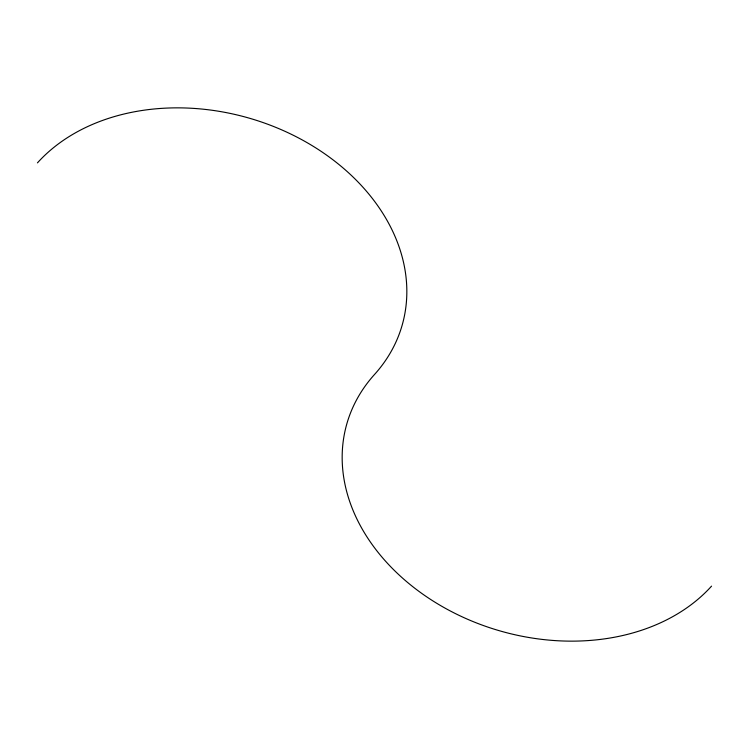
<?xml version="1.0" encoding="UTF-8"?>
<svg xmlns="http://www.w3.org/2000/svg" width="749" height="749" viewBox="0 0 749 749"><rect width="100%" height="100%" fill="white"/><g stroke="black" fill="none" stroke-linecap="round" stroke-linejoin="round"><path stroke-width="1.12" d="M37.45 162.87A204.159 156.625 16.2 0 1 315.273 147.572A204.159 156.625 16.2 0 1 374.5 374.5A204.159 156.625 16.2 0 0 433.727 601.428A204.159 156.625 16.2 0 0 711.55 586.13"/></g></svg>
